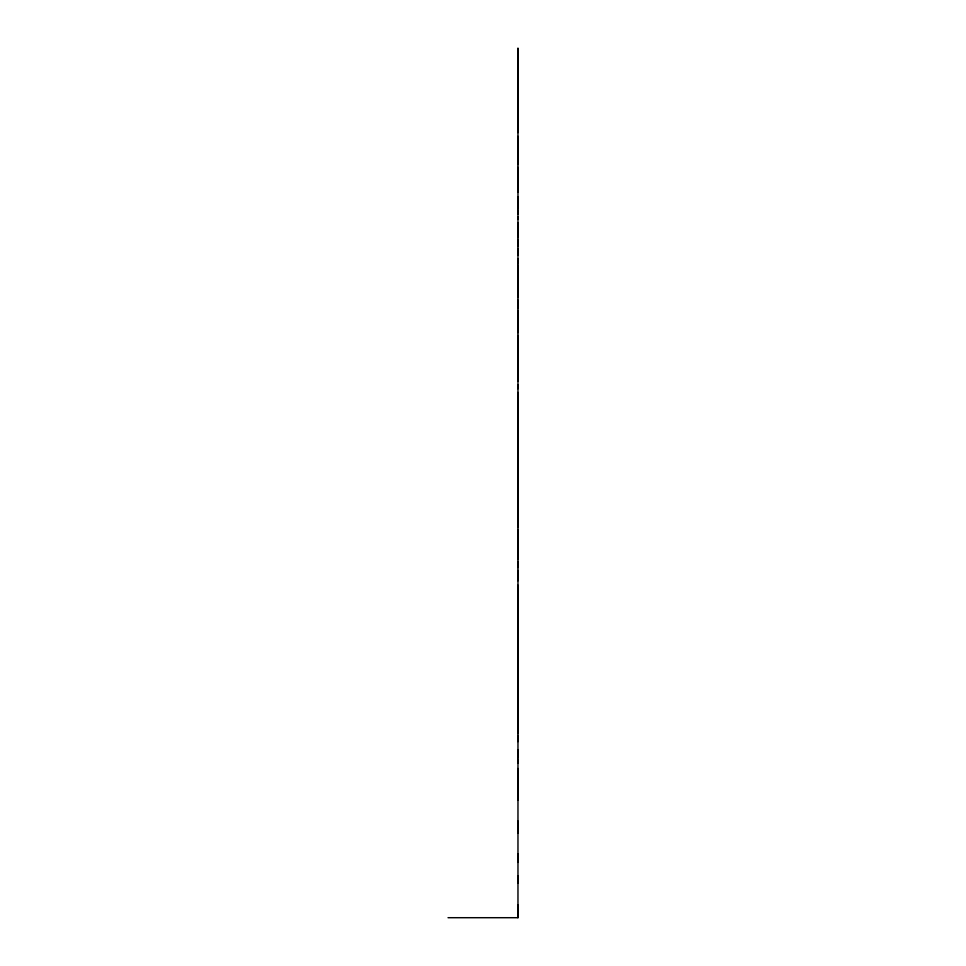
<?xml version="1.0" encoding="UTF-8"?>
<svg xmlns="http://www.w3.org/2000/svg" width="966" height="966" viewBox="0 0 966 966"><rect width="100%" height="100%" fill="white"/><g stroke="black" fill="none" stroke-linecap="round" stroke-linejoin="round"><path stroke-width="1.45" d="M517.969 283.811L517.969 284.559M517.969 270.033L517.969 297.576M517.969 153.413L517.969 152.338M517.969 149.138L517.969 147.532M517.969 105.391L517.969 106.453L517.969 104.859M517.969 101.659L517.969 100.053M517.969 92.579L517.969 90.985M517.969 86.179L517.969 84.585M517.969 70.711L517.969 75.505M448.031 917.7L517.969 917.7L517.969 905.07M517.969 883.057L517.969 853.811M517.969 833.163L517.969 790.852M517.969 790.502L517.969 768.489M517.969 762.983L517.969 749.664M517.969 741.622L517.969 735.343M517.969 733.194L517.969 661.13M517.969 659.537L517.969 650.106M517.969 649.997L517.969 631.957M517.969 631.426L517.969 585.227M517.969 580.735L517.969 570.351M517.969 567.646L517.969 563.118M517.969 562.405L517.969 559.06M517.969 558.36L517.969 553.941M517.969 539.475L517.969 540.888L517.969 540.187M517.969 514.238L517.969 527.4M517.969 513.2L517.969 482.686M517.969 481.454L517.969 472.495M517.969 474.741L517.969 461.47M517.969 460.528L517.969 436.185M517.969 434.253L517.969 423.917M517.969 422.758L517.969 420.174M517.969 419.111L517.969 397.763M517.969 395.505L517.969 365.22M517.969 381.232L517.969 331.893M517.969 330.541L517.969 306.536M517.969 276.047L517.969 305.461M517.969 275.793L517.969 273.789M517.969 273.982L517.969 259.009M517.969 255L517.969 252.754M517.969 244.639L517.969 251.752M517.969 227.565L517.969 232.371M517.969 226.503L517.969 222.772M517.969 219.028L517.969 201.954M517.969 200.36L517.969 196.629M517.969 192.355L517.969 167.275M517.969 164.606L517.969 136.339M517.969 132.596L517.969 131.002M517.969 129.927L517.969 117.659M517.969 116.065L517.969 48.3L517.969 82.979M517.969 689.809L517.969 690.34M517.969 686.512L517.969 685.824M517.969 678.132L517.969 676.26M517.969 675.476L517.969 677.866M517.969 621.645L517.969 623.239M517.969 691.668L517.969 695.122M517.969 719.803L517.969 719.006M517.969 711.833L517.969 711.302M517.969 668.786L517.969 671.104M517.969 542.035L517.969 555.003M517.969 547.058L517.969 559.58M517.969 585.698L517.969 586.604M517.969 664.342L517.969 665.767M517.969 191.292L517.969 208.898M517.969 50.969L517.969 52.031M517.969 142.739L517.969 143.801M517.969 191.823L517.969 122.465M517.969 214.235L517.969 211.035M517.969 243.734L517.969 216.903M517.969 248.491L517.969 250.001M517.969 267.28L517.969 268.029M517.969 270.287L517.969 266.024M517.969 291.575L517.969 292.577M517.969 307.599L517.969 308.661M517.969 312.404L517.969 314.53M517.969 356.683L517.969 335.395M517.969 359.944L517.969 361.199M517.969 362.021L517.969 364.158M517.969 371.089L517.969 372.164M517.969 372.695L517.969 373.757M517.969 377.73L517.969 379.976M517.969 395.094L517.969 396.169M517.969 399.006L517.969 400.769M517.969 411.504L517.969 413.243M517.969 427.926L517.969 401.506M517.969 436.125L517.969 436.837M517.969 440.593L517.969 442.585M517.969 443.648L517.969 445.785M517.969 447.391L517.969 449.033M517.969 449.504L517.969 454.66M517.969 455.131L517.969 456.302M517.969 456.93L517.969 458.162M517.969 461.229L517.969 462.171M517.969 463.571L517.969 464.694M517.969 466.457L517.969 468.401M517.969 469.21L517.969 472.096M517.969 479.16L517.969 485.97M517.969 487.432L517.969 490.112M517.969 497.321L517.969 500.11M517.969 502.054L517.969 504.023M517.969 504.735L517.969 505.955M517.969 506.317L517.969 507.029M517.969 510.096L517.969 510.905M517.969 516.375L517.969 515.216M517.969 516.907L517.969 518.307M517.969 520.433L517.969 522.195M517.969 529.428L517.969 538.956M517.969 531.36L517.969 532.073M517.969 546.539L517.969 547.951M517.969 548.833L517.969 549.533M517.969 572.162L517.969 573.961M517.969 591.868L517.969 592.931M517.969 573.744L517.969 574.42M517.969 598.787L517.969 599.922M517.969 605.791L517.969 606.467M517.969 616.163L517.969 617.02M517.969 617.733L517.969 618.433M517.969 624.773L517.969 626.33M517.969 632.851L517.969 634.276M517.969 634.602L517.969 636.232M517.969 636.944L517.969 638.538M517.969 639.963L517.969 641.038M517.969 645.747L517.969 646.809M517.969 647.087L517.969 648.15M517.969 650.287L517.969 651.531M517.969 655.564L517.969 656.687M517.969 657.049L517.969 658.824M517.969 661.312L517.969 662.555M517.969 665.936L517.969 666.649M517.969 671.225L517.969 673.085M517.969 673.592L517.969 674.654M517.969 680.173L517.969 682.902M517.969 684.496L517.969 685.558M517.969 686.319L517.969 689.277M517.969 691.137L517.969 692.199M517.969 693.371L517.969 696.969M517.969 698.297L517.969 700.157L517.969 695.339M517.969 703.876L517.969 702.548M517.969 706.267L517.969 708.126M517.969 710.771L517.969 713.427M517.969 715.818L517.969 717.943M517.969 727.76L517.969 729.885M517.969 83.511L517.969 121.39M517.969 233.977L517.969 237.708M517.969 239.846L517.969 246.487M517.969 251.039L517.969 263.851M517.969 300.124L517.969 308.13M517.969 310.605L517.969 332.678M517.969 355.44L517.969 365.45M517.969 384.734L517.969 388.743M517.969 392.438L517.969 398.511M517.969 427.214L517.969 433.082M517.969 433.517L517.969 484.449M517.969 485.161L517.969 533.655M517.969 534.367L517.969 546.007M517.969 561.705L517.969 564.699M517.969 565.931L517.969 570.701M517.969 571.027L517.969 647.437M517.969 648.331L517.969 757.477M517.969 759.191L517.969 800.138M517.969 821.124L517.969 862.409M517.969 875.824L517.969 917.7M517.969 666.298L517.969 670.163M517.969 704.142L517.969 706.532"/></g></svg>
